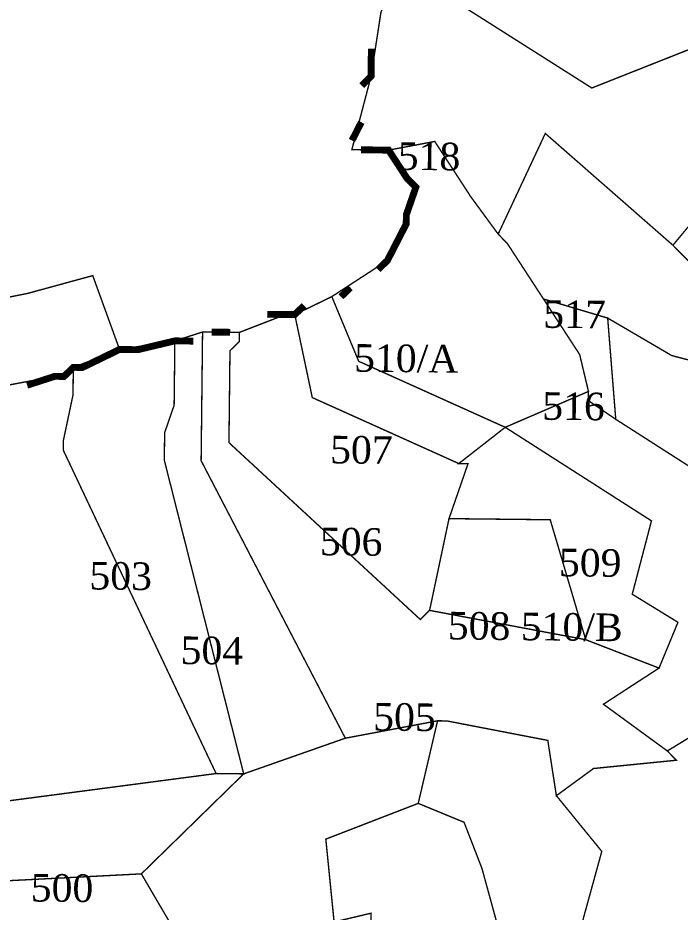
# Model space of a CAD drawing. Header units: metres. Extents: x 294533 to 301305, y 1963486 to 1977426.
# Drawn here: x 299965.7 to 300254.9, y 1968238.9 to 1968629.8 of the extents above; entities that cross this region are included whole.
import ezdxf

# ---------------------------------------------------------------- set-up
doc = ezdxf.new("R2010")
doc.units = ezdxf.units.M
for name, color, linetype in [('SURVEY NO.', 7, 'Continuous'), ('SURVEY PLOT BOUNDARY', 35, 'Continuous'), ('VILLAGE BOUNDARY', 212, 'Continuous')]:
    doc.layers.add(name, color=color, linetype=linetype)
doc.styles.get("Standard").update_dxf_attribs({"font": 'times.ttf'})

# ---------------------------------------------------------------- blocks, each defined once
blk = doc.blocks.new('45')
at = {"layer": 'SURVEY PLOT BOUNDARY', "lineweight": 18, "const_width": 0.603}
for points in [[(300124.24, 1968632.31), (300119.91, 1968604.22), (300111.51, 1968572.15), (300127.59, 1968571.97), (300139.47, 1968555.76), (300135.32, 1968543.75), (300135.27, 1968539.73), (300127.06, 1968523.74), (300102.77, 1968507.93), (300086.6, 1968500.07), (300082.58, 1968500.11), (300062.4, 1968492.29), (300058.38, 1968492.34), (300054.36, 1968492.38), (300050.34, 1968492.43), (300046.33, 1968492.47), (300034.22, 1968488.58), (300010.07, 1968484.83), (299998.37, 1968517.12), (299970.15, 1968509.39), (299913.75, 1968497.95)], [(300454.62, 1968705.04), (300397.03, 1968585.08), (300348.18, 1968529.34), (300271.38, 1968489.99), (300271.6, 1968510.08), (300251.73, 1968530.4), (300304.68, 1968594.14), (300305.13, 1968634.33), (300216.31, 1968599.13), (300132.5, 1968652.32)], [(299913.75, 1968497.95), (299970.15, 1968509.39), (299998.37, 1968517.12), (300010.07, 1968484.83), (299989.88, 1968477.01), (299985.82, 1968473.04), (299981.8, 1968473.08), (299961.66, 1968469.28)], [(300269.23, 1967931.24), (300249, 1967919.4), (300229.13, 1967939.72), (300213.94, 1968020.29), (300210.28, 1968052.49), (300210.59, 1968080.62), (300210.64, 1968084.64), (300163.65, 1968197.72), (300179.86, 1968209.6), (300176.06, 1968229.74), (300168.34, 1968257.97), (300160.52, 1968278.15), (300140.51, 1968286.41), (300148.95, 1968322.5), (300152.97, 1968322.46), (300197.09, 1968313.93), (300200.84, 1968289.77), (300220.67, 1968265.43), (300199.73, 1968189.28), (300207.68, 1968181.15), (300227.86, 1968188.97), (300239.79, 1968176.78), (300255.82, 1968172.58)]]:
    blk.add_lwpolyline(points, dxfattribs=at)
for points in [[(300379.93, 1968492.81), (300295.31, 1968473.64), (300270.45, 1968405.58), (300258.7, 1968433.85), (300226.77, 1968454.3), (300223.24, 1968498.56), (300251.2, 1968482.17), (300267.23, 1968477.97), (300271.38, 1968489.99), (300348.18, 1968529.34), (300397.03, 1968585.08), (300454.62, 1968705.04), (300463.19, 1968753.19), (300499.14, 1968732.69), (300559.24, 1968715.95), (300567.15, 1968703.8), (300506.73, 1968692.41), (300514.24, 1968644.08), (300522.01, 1968619.88), (300379.98, 1968496.83)], [(300132.5, 1968652.32), (300216.31, 1968599.13), (300305.13, 1968634.33), (300304.68, 1968594.14), (300251.73, 1968530.4), (300196, 1968579.26), (300175.42, 1968535.26), (300163.54, 1968551.48), (300147.73, 1968575.77), (300127.59, 1968571.97), (300111.51, 1968572.15), (300119.91, 1968604.22), (300124.24, 1968632.31)], [(300271.38, 1968489.99), (300267.23, 1968477.97), (300251.2, 1968482.17), (300223.24, 1968498.56), (300195.2, 1968506.91), (300179.39, 1968531.2), (300175.42, 1968535.26), (300196, 1968579.26), (300251.73, 1968530.4), (300271.6, 1968510.08)], [(300214.85, 1968466.49), (300178.5, 1968450.81), (300114.51, 1968479.66), (300102.77, 1968507.93), (300127.06, 1968523.74), (300135.27, 1968539.73), (300135.32, 1968543.75), (300139.47, 1968555.76), (300127.59, 1968571.97), (300147.73, 1968575.77), (300163.54, 1968551.48), (300175.42, 1968535.26), (300179.39, 1968531.2), (300195.2, 1968506.91), (300211.01, 1968482.61)], [(300178.5, 1968450.81), (300158.23, 1968434.96), (300094.24, 1968463.8), (300086.6, 1968500.07), (300102.77, 1968507.93), (300114.51, 1968479.66)], [(300223.24, 1968498.56), (300226.77, 1968454.3), (300214.81, 1968462.47), (300214.85, 1968466.49), (300211.01, 1968482.61), (300195.2, 1968506.91)], [(300145.47, 1968370.78), (300141.4, 1968366.8), (300057.85, 1968444.1), (300058.25, 1968480.28), (300058.29, 1968484.3), (300062.36, 1968488.27), (300062.4, 1968492.29), (300082.58, 1968500.11), (300086.6, 1968500.07), (300094.24, 1968463.8), (300158.23, 1968434.96), (300162.25, 1968434.91), (300153.95, 1968410.88)], [(300108.67, 1968314.9), (300064.29, 1968299.31), (300029.63, 1968436.38), (300029.76, 1968448.43), (300033.91, 1968460.45), (300034.14, 1968480.54), (300034.18, 1968484.56), (300034.22, 1968488.58), (300046.33, 1968492.47), (300046.28, 1968488.45), (300045.97, 1968460.31), (300045.88, 1968452.28), (300045.7, 1968436.2)], [(300057.85, 1968444.1), (300141.4, 1968366.8), (300145.47, 1968370.78), (300213.65, 1968357.96), (300245.67, 1968345.55), (300221.38, 1968329.74), (300249.29, 1968309.33), (300253.26, 1968305.27), (300217.05, 1968301.65), (300200.84, 1968289.77), (300197.09, 1968313.93), (300152.97, 1968322.46), (300148.95, 1968322.5), (300108.67, 1968314.9), (300045.7, 1968436.2), (300045.88, 1968452.28), (300045.97, 1968460.31), (300046.28, 1968488.45), (300046.33, 1968492.47), (300050.34, 1968492.43), (300054.36, 1968492.38), (300058.38, 1968492.34), (300062.4, 1968492.29), (300062.36, 1968488.27), (300058.29, 1968484.3), (300058.25, 1968480.28)], [(300064.29, 1968299.31), (300052.23, 1968299.45), (299985.47, 1968440.88), (299985.51, 1968444.9), (299989.75, 1968464.95), (299989.84, 1968472.99), (299989.88, 1968477.01), (300010.07, 1968484.83), (300034.22, 1968488.58), (300034.18, 1968484.56), (300034.14, 1968480.54), (300033.91, 1968460.45), (300029.76, 1968448.43), (300029.63, 1968436.38)], [(299985.47, 1968440.88), (300052.23, 1968299.45), (299939.53, 1968284.61), (299885.04, 1968446.01), (299885.08, 1968450.03), (299885.13, 1968454.05), (299881.11, 1968454.09), (299897.23, 1968457.94), (299913.35, 1968461.78), (299913.22, 1968449.72), (299917.01, 1968429.58), (299941.39, 1968453.43), (299941.44, 1968457.45), (299941.48, 1968461.47), (299941.53, 1968465.49), (299949.56, 1968465.4), (299961.66, 1968469.28), (299981.8, 1968473.08), (299985.82, 1968473.04), (299989.88, 1968477.01), (299989.84, 1968472.99), (299989.75, 1968464.95), (299985.51, 1968444.9)], [(300281.66, 1968329.07), (300249.29, 1968309.33), (300221.38, 1968329.74), (300245.67, 1968345.55), (300253.93, 1968365.56), (300233.97, 1968377.84), (300242.36, 1968409.91), (300178.5, 1968450.81), (300214.85, 1968466.49), (300214.81, 1968462.47), (300226.77, 1968454.3), (300258.7, 1968433.85), (300270.45, 1968405.58), (300298.22, 1968373.11), (300302.24, 1968373.07), (300318.1, 1968352.79), (300309.79, 1968328.76)], [(300253.93, 1968365.56), (300245.67, 1968345.55), (300213.65, 1968357.96), (300198.15, 1968410.4), (300153.95, 1968410.88), (300162.25, 1968434.91), (300158.23, 1968434.96), (300178.5, 1968450.81), (300242.36, 1968409.91), (300233.97, 1968377.84)], [(300198.15, 1968410.4), (300213.65, 1968357.96), (300145.47, 1968370.78), (300153.95, 1968410.88)], [(300281.66, 1968329.07), (300277.33, 1968300.98), (300293.23, 1968284.73), (300284.84, 1968252.66), (300255.82, 1968172.58), (300239.79, 1968176.78), (300227.86, 1968188.97), (300207.68, 1968181.15), (300199.73, 1968189.28), (300220.67, 1968265.43), (300200.84, 1968289.77), (300217.05, 1968301.65), (300253.26, 1968305.27), (300249.29, 1968309.33)], [(300100.15, 1968270.78), (300103.77, 1968234.56), (300119.89, 1968238.4), (300119.4, 1968194.19), (300095.07, 1968174.36), (300091.05, 1968174.4), (300063.45, 1968222.94), (300027.23, 1968219.32), (300027.28, 1968223.34), (300031.43, 1968235.36), (300019.6, 1968255.59), (300064.29, 1968299.31), (300108.67, 1968314.9), (300148.95, 1968322.5), (300140.51, 1968286.41)], [(300019.6, 1968255.59), (299955.25, 1968252.28), (299939.53, 1968284.61), (300052.23, 1968299.45), (300064.29, 1968299.31)], [(300140.51, 1968286.41), (300160.52, 1968278.15), (300168.34, 1968257.97), (300176.06, 1968229.74), (300155.92, 1968225.94), (300147.89, 1968226.03), (300139.49, 1968193.97), (300123.46, 1968198.16), (300119.4, 1968194.19), (300119.89, 1968238.4), (300103.77, 1968234.56), (300100.15, 1968270.78)], [(300027.28, 1968223.34), (299994.99, 1968211.64), (299978.92, 1968211.82), (299962.84, 1968212), (299938.73, 1968212.26), (299922.66, 1968212.44), (299922.83, 1968228.52), (299955.25, 1968252.28), (300019.6, 1968255.59), (300031.43, 1968235.36)]]:
    blk.add_lwpolyline(points, close=True, dxfattribs=at)
at = {"layer": 'VILLAGE BOUNDARY', "lineweight": 50, "const_width": 3.01}
for points in [[(300120.04, 1968616.27), (300119.95, 1968608.24), (300119.91, 1968604.22), (300115.84, 1968600.24)], [(300115.67, 1968584.16), (300111.56, 1968576.17)], [(300135.32, 1968543.75), (300139.47, 1968555.76), (300135.49, 1968559.82), (300127.59, 1968571.97), (300115.53, 1968572.11)], [(300139.47, 1968555.76), (300135.32, 1968543.75), (300135.27, 1968539.73), (300127.06, 1968523.74), (300122.99, 1968519.76)], [(300106.79, 1968507.88), (300110.85, 1968511.86)], [(300090.67, 1968504.04), (300086.6, 1968500.07), (300082.58, 1968500.11), (300074.55, 1968500.2)], [(300058.38, 1968492.34), (300054.36, 1968492.38), (300050.34, 1968492.43)], [(300001.99, 1968480.9), (300010.07, 1968484.83), (300018.11, 1968484.74), (300034.22, 1968488.58), (300042.26, 1968488.49)], [(300010.07, 1968484.83), (299993.9, 1968476.97), (299989.88, 1968477.01), (299985.82, 1968473.04), (299981.8, 1968473.08), (299969.7, 1968469.2)]]:
    blk.add_lwpolyline(points, dxfattribs=at)
at = {"layer": 'SURVEY NO.', "char_height": 12.058, "attachment_point": 7, "rotation": 359.3676}
for s, insert in [('518', (300131.51, 1968563.2)), ('517', (300195.06, 1968494.16)), ('510/A', (300112.45, 1968474.97)), ('516', (300194.62, 1968453.96)), ('507', (300101.96, 1968434.89)), ('506', (300097.5, 1968394.74)), ('509', (300201.9, 1968385.54)), ('503', (299996.85, 1968379.77)), ('508 510/B', (300153.36, 1968357.94)), ('504', (300036.68, 1968347.17)), ('505', (300120.77, 1968318.1)), ('500', (299971.23, 1968243.37))]:
    blk.add_mtext(s, dxfattribs=dict(at, insert=insert))

msp = doc.modelspace()

# ---------------------------------------------------------------- block references
msp.add_blockref('45', (0, 0))

doc.saveas('drawing.dxf')
